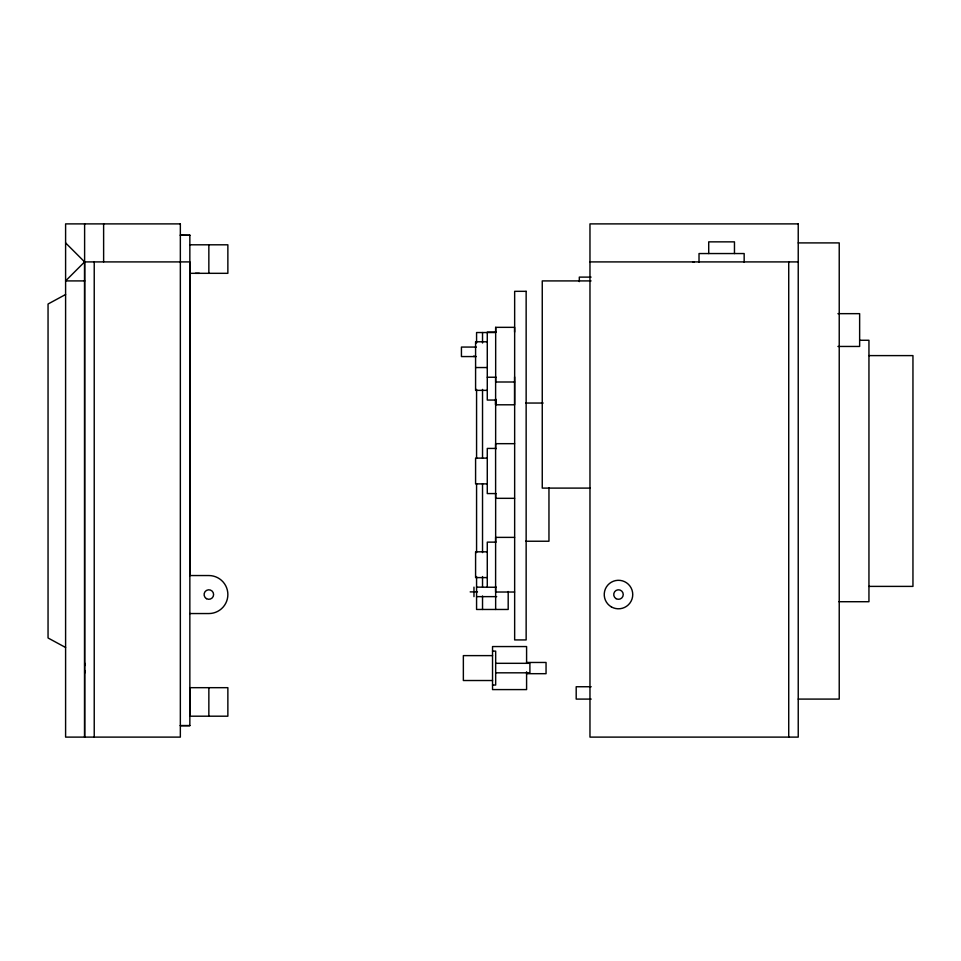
<?xml version="1.0" encoding="UTF-8"?>
<svg xmlns="http://www.w3.org/2000/svg" width="961" height="961" viewBox="0 0 961 961"><rect width="100%" height="100%" fill="white"/><g stroke="black" fill="none" stroke-linecap="round" stroke-linejoin="round"><path stroke-width="1.44" d="M65.6 242.905L84.616 261.909L84.616 737.111L84.616 223.889M84.712 671.427L84.712 672.82L84.712 670.454M84.712 664.712L84.712 663.318L84.712 665.697M208.849 716.197L208.861 687.68M208.849 273.32L208.849 244.803M495.66 332.098L495.672 327.341L514.591 327.341L514.591 332.098M514.591 376.916L514.591 404.797L495.612 404.797L495.624 376.916M65.6 294.51L48.05 304.012L48.05 637.984L65.6 647.486M190.494 244.803L189.846 244.803L227.865 244.803L227.865 273.32L189.846 273.32M798.231 242.905L839.229 242.905L839.229 699.091L798.231 699.091M589.97 261.909L798.231 261.909M195.407 273.32L199.347 273.32M591.075 277.116L579.315 277.116L579.315 281.621M84.724 280.912L65.6 280.912L84.616 261.909L189.846 261.909L189.846 575.543L208.861 575.543A19.004 19.004 0 0 1 227.865 594.547A19.004 19.004 0 0 1 208.849 613.55L189.846 613.55M591.075 280.912L542.256 280.912L542.256 488.104L590.138 488.104M837.932 313.658L859.639 313.658L859.639 346.453L837.932 346.453M495.924 332.098L487.275 332.098L487.275 400.052L495.924 400.052M495.648 332.53L476.572 332.53L476.572 343.005M859.639 340.266L868.948 340.266L868.948 601.718L838.989 601.718M487.275 341.792L475.587 341.792L475.587 390.358L487.275 390.358M476.308 347.065L461.436 347.065L461.436 356.567L476.308 356.567M868.948 355.606L912.95 355.606L912.95 586.39L868.948 586.39M475.587 367.546L487.275 367.546M487.275 377.241L495.924 377.241M514.591 381.998L495.672 381.998L495.672 327.341M525.667 403.043L543.145 403.043M514.591 443.67L495.588 443.67L495.624 498.327L514.591 498.327M495.924 448.427L487.275 448.427L487.275 493.57L495.924 493.57M487.275 458.121L475.587 458.121L475.587 483.876L487.275 483.876M514.591 537.379L495.612 537.379L495.612 592.024L514.591 592.024M525.667 541.235L548.959 541.235L548.959 487.744M495.924 542.136L487.275 542.136L487.275 587.279M487.275 551.83L475.587 551.83L475.587 577.585L487.275 577.585M476.572 587.135L495.924 587.279M470.181 591.892L477.485 591.892M476.572 596.637L496.693 596.637M492.537 651.114L495.672 651.114L495.672 685.037L492.537 685.037M492.537 655.618L463.358 655.618L463.358 680.52L492.537 680.52M526.592 662.465L546.052 662.465L546.052 673.685L526.592 673.685M495.672 663.318L529.895 663.318L529.895 672.82L495.672 672.82M591.195 686.743L576.192 686.743L576.192 699.091L591.195 699.091M180.344 725.555L189.846 725.555M180.344 725.699L189.846 725.699L189.846 235.205M692.929 261.909L694.262 261.909M788.729 261.909L788.729 737.111M744.162 262.185L744.162 253.548L699.019 253.548L699.019 262.185M734.468 253.548L734.468 241.86L708.713 241.86L708.713 253.548M526.592 662.874L526.592 646.561L492.537 646.561L492.537 689.59L526.592 689.59L526.592 671.787M508.189 591.508L508.189 609.466L476.572 609.466L476.572 576.54M495.648 399.884L495.648 449.292M495.648 493.678L495.648 542.1M495.648 586.378L495.648 609.466M495.612 398.899L495.612 404.797M482.53 332.53L482.53 343.005M482.53 389.409L482.53 458.277M482.53 483.719L482.53 552.587M482.53 576.54L482.53 587.015M482.53 596L482.53 609.466M476.572 389.409L476.572 458.277M476.572 483.719L476.572 552.587M473.977 355.93L473.977 356.567M473.977 587.135L473.977 596.637M103.62 223.889L103.632 261.909M94.226 261.909L94.226 737.111M189.846 687.68L189.846 716.197L227.865 716.197L227.865 687.68L189.846 687.68M180.344 223.889L65.6 223.889L65.6 737.111L180.344 737.111L180.344 223.889M798.231 223.889L589.97 223.889L589.97 737.111L798.231 737.111L798.231 223.889M189.846 235.301L180.344 235.205L189.846 235.301M526.147 291.327L514.652 291.327L514.652 639.93L526.147 639.93L526.147 291.327M206.471 598.667A4.757 4.757 0 0 0 213.606 594.547A4.757 4.757 0 0 0 206.471 590.426A4.757 4.757 0 0 0 206.471 598.667M611.364 606.896A14.259 14.259 0 0 0 632.746 594.547A14.259 14.259 0 0 0 611.364 582.198A14.259 14.259 0 0 0 611.364 606.896M616.109 598.667A4.757 4.757 0 0 0 623.245 594.547A4.757 4.757 0 0 0 616.109 590.426A4.757 4.757 0 0 0 616.109 598.667"/></g></svg>
